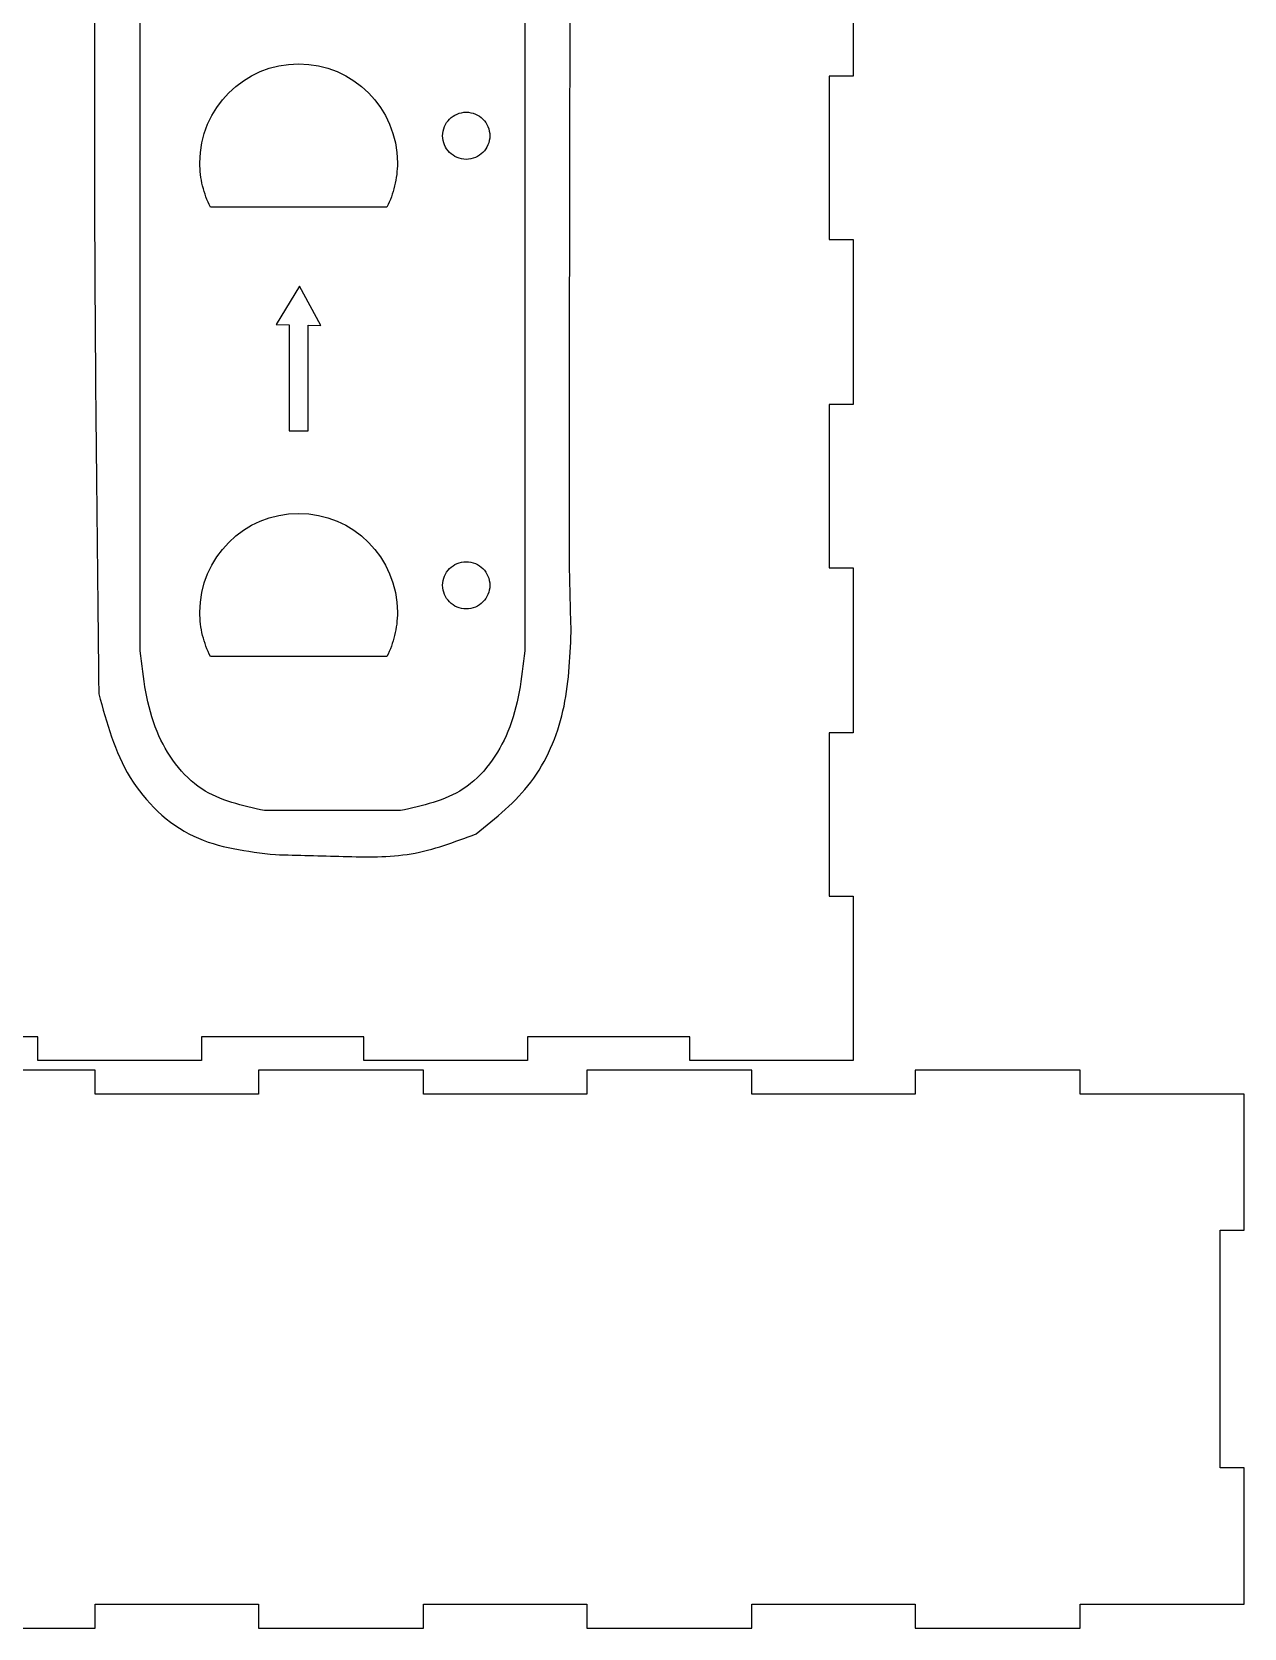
# Model space of a CAD drawing. Extents: x 11 to 585, y 6 to 386.
# Drawn here: x 433.8 to 585.4, y 6.2 to 205.8 of the extents above; entities that cross this region are included whole.
import ezdxf

# ---------------------------------------------------------------- set-up
doc = ezdxf.new("R2010")
doc.units = 0
doc.layers.get('0').update_dxf_attribs({"linetype": 'CONTINUOUS'})

msp = doc.modelspace()

# ---------------------------------------------------------------- linework, layer by layer
at = {"color": 7}
for p, q in [((447.319456, 128.431746), (447.319456, 314.734367)), ((495.41557, 314.734367), (495.41557, 128.431746)), ((536.482064, 220.939946), (536.482064, 200.316613)), ((464.639124, 201.592413), (465.865605, 201.779839)), ((465.865605, 201.779839), (467.12855, 201.843698)), ((467.12855, 201.843698), (468.391466, 201.779839)), ((468.391466, 201.779839), (469.617947, 201.592413)), ((459.270947, 199.019435), (460.221979, 199.731411)), ((460.221979, 199.731411), (461.240519, 200.350914)), ((461.240519, 200.350914), (462.320386, 200.87173)), ((462.320386, 200.87173), (463.455314, 201.287635)), ((463.455314, 201.287635), (464.639124, 201.592413)), ((469.617947, 201.592413), (470.801756, 201.287635)), ((470.801756, 201.287635), (471.936685, 200.87173)), ((471.936685, 200.87173), (473.016552, 200.350914)), ((473.016552, 200.350914), (474.035092, 199.731411)), ((474.035092, 199.731411), (474.986124, 199.019435)), ((536.482064, 200.316613), (533.48207, 200.316613)), ((533.48207, 200.316613), (533.48207, 179.873279)), ((457.596296, 197.342962), (458.393659, 198.221215)), ((458.393659, 198.221215), (459.270947, 199.019435)), ((474.986124, 199.019435), (475.86344, 198.221215)), ((475.86344, 198.221215), (476.660774, 197.342962)), ((456.26624, 195.371253), (456.885068, 196.390902)), ((456.885068, 196.390902), (457.596296, 197.342962)), ((476.660774, 197.342962), (477.372003, 196.390902)), ((477.372003, 196.390902), (477.990831, 195.371253)), ((486.941961, 195.568298), (487.213007, 195.667499)), ((487.213007, 195.667499), (487.495709, 195.740188)), ((487.495709, 195.740188), (487.788627, 195.784892)), ((487.788627, 195.784892), (488.090238, 195.800132)), ((488.090238, 195.800132), (488.391877, 195.784892)), ((488.391877, 195.784892), (488.684768, 195.740188)), ((488.684768, 195.740188), (488.967498, 195.667499)), ((488.967498, 195.667499), (489.238516, 195.568298)), ((455.330532, 193.154067), (455.745991, 194.290234)), ((455.745991, 194.290234), (456.26624, 195.371253)), ((477.990831, 195.371253), (478.51108, 194.290234)), ((478.51108, 194.290234), (478.926539, 193.154067)), ((485.20017, 193.444652), (485.27287, 193.727362)), ((485.27287, 193.727362), (485.372071, 193.998397)), ((485.372071, 193.998397), (485.496306, 194.256269)), ((485.496306, 194.256269), (485.644049, 194.499497)), ((485.644049, 194.499497), (485.81389, 194.726595)), ((485.81389, 194.726595), (486.004277, 194.936086)), ((486.004277, 194.936086), (486.213771, 195.126487)), ((486.213771, 195.126487), (486.440875, 195.296309)), ((486.440875, 195.296309), (486.684094, 195.444075)), ((486.684094, 195.444075), (486.941961, 195.568298)), ((489.238516, 195.568298), (489.49641, 195.444075)), ((489.49641, 195.444075), (489.73963, 195.296309)), ((489.73963, 195.296309), (489.966734, 195.126487)), ((489.966734, 195.126487), (490.176227, 194.936086)), ((490.176227, 194.936086), (490.366614, 194.726595)), ((490.366614, 194.726595), (490.536428, 194.499497)), ((490.536428, 194.499497), (490.684199, 194.256269)), ((490.684199, 194.256269), (490.808433, 193.998397)), ((490.808433, 193.998397), (490.907606, 193.727362)), ((490.907606, 193.727362), (490.980307, 193.444652)), ((454.838872, 190.741169), (455.026099, 191.968974)), ((455.026099, 191.968974), (455.330532, 193.154067)), ((478.926539, 193.154067), (479.230972, 191.968974)), ((479.230972, 191.968974), (479.418198, 190.741169)), ((485.140226, 192.850122), (485.155466, 193.151744)), ((485.155466, 192.548503), (485.140226, 192.850122)), ((485.155466, 193.151744), (485.20017, 193.444652)), ((485.20017, 192.255596), (485.155466, 192.548503)), ((485.27287, 191.972885), (485.20017, 192.255596)), ((485.372071, 191.70185), (485.27287, 191.972885)), ((485.496306, 191.443978), (485.372071, 191.70185)), ((490.808433, 191.70185), (490.684199, 191.443978)), ((490.907606, 191.972885), (490.808433, 191.70185)), ((490.980307, 192.255596), (490.907606, 191.972885)), ((490.980307, 193.444652), (491.025011, 193.151744)), ((491.025011, 192.548503), (490.980307, 192.255596)), ((491.025011, 193.151744), (491.040251, 192.850122)), ((491.040251, 192.850122), (491.025011, 192.548503)), ((454.77509, 189.476875), (454.838872, 190.741169)), ((479.418198, 190.741169), (479.482009, 189.476875)), ((485.644049, 191.200751), (485.496306, 191.443978)), ((485.81389, 190.973649), (485.644049, 191.200751)), ((486.004277, 190.764158), (485.81389, 190.973649)), ((486.213771, 190.57376), (486.004277, 190.764158)), ((486.440875, 190.403936), (486.213771, 190.57376)), ((486.684094, 190.256173), (486.440875, 190.403936)), ((486.941961, 190.13195), (486.684094, 190.256173)), ((487.213007, 190.032749), (486.941961, 190.13195)), ((487.495709, 189.960057), (487.213007, 190.032749)), ((487.788627, 189.915353), (487.495709, 189.960057)), ((488.090238, 189.900141), (487.788627, 189.915353)), ((488.391877, 189.915353), (488.090238, 189.900141)), ((488.684768, 189.960057), (488.391877, 189.915353)), ((488.967498, 190.032749), (488.684768, 189.960057)), ((489.238516, 190.13195), (488.967498, 190.032749)), ((489.49641, 190.256173), (489.238516, 190.13195)), ((489.73963, 190.403936), (489.49641, 190.256173)), ((489.966734, 190.57376), (489.73963, 190.403936)), ((490.176227, 190.764158), (489.966734, 190.57376)), ((490.366614, 190.973649), (490.176227, 190.764158)), ((490.536428, 191.200751), (490.366614, 190.973649)), ((490.684199, 191.443978), (490.536428, 191.200751)), ((454.774667, 189.476872), (454.77509, 189.476875)), ((454.780311, 189.103379), (454.774667, 189.476872)), ((454.797245, 188.732771), (454.780311, 189.103379)), ((454.825185, 188.365185), (454.797245, 188.732771)), ((454.863764, 188.000754), (454.825185, 188.365185)), ((454.912956, 187.639623), (454.863764, 188.000754)), ((479.394718, 188.000969), (479.346316, 187.639823)), ((479.43262, 188.365388), (479.394718, 188.000969)), ((479.459996, 188.73294), (479.43262, 188.365388)), ((479.476364, 189.103484), (479.459996, 188.73294)), ((479.482009, 189.476875), (479.476364, 189.103484)), ((454.972561, 187.28192), (454.912956, 187.639623)), ((455.042411, 186.92779), (454.972561, 187.28192)), ((455.122308, 186.577369), (455.042411, 186.92779)), ((455.212055, 186.230792), (455.122308, 186.577369)), ((455.31151, 185.8882), (455.212055, 186.230792)), ((455.42042, 185.549725), (455.31151, 185.8882)), ((478.952673, 185.888185), (478.844695, 185.549671)), ((479.051112, 186.230826), (478.952673, 185.888185)), ((479.139871, 186.577454), (479.051112, 186.230826)), ((479.218752, 186.92792), (479.139871, 186.577454)), ((479.287614, 187.282095), (479.218752, 186.92792)), ((479.346316, 187.639823), (479.287614, 187.282095)), ((455.538642, 185.215509), (455.42042, 185.549725)), ((455.666009, 184.88569), (455.538642, 185.215509)), ((455.802294, 184.5604), (455.666009, 184.88569)), ((455.947328, 184.239782), (455.802294, 184.5604)), ((456.100914, 183.923972), (455.947328, 184.239782)), ((457.480049, 183.923972), (456.100914, 183.923972)), ((458.859184, 183.923972), (457.480049, 183.923972)), ((460.238292, 183.923972), (458.859184, 183.923972)), ((461.617427, 183.923972), (460.238292, 183.923972)), ((462.996562, 183.923972), (461.617427, 183.923972)), ((464.375698, 183.923972), (462.996562, 183.923972)), ((465.754805, 183.923972), (464.375698, 183.923972)), ((467.13394, 183.923972), (465.754805, 183.923972)), ((468.513075, 183.923972), (467.13394, 183.923972)), ((469.892211, 183.923972), (468.513075, 183.923972)), ((471.271318, 183.923972), (469.892211, 183.923972)), ((472.650453, 183.923972), (471.271318, 183.923972)), ((474.029588, 183.923972), (472.650453, 183.923972)), ((475.408724, 183.923972), (474.029588, 183.923972)), ((476.787831, 183.923972), (475.408724, 183.923972)), ((478.166966, 183.923972), (476.787831, 183.923972)), ((478.320354, 184.23972), (478.166966, 183.923972)), ((478.464993, 184.560307), (478.320354, 184.23972)), ((478.600685, 184.885585), (478.464993, 184.560307)), ((478.72729, 185.215424), (478.600685, 184.885585)), ((478.844695, 185.549671), (478.72729, 185.215424)), ((533.48207, 179.873279), (536.482064, 179.873279)), ((536.482064, 179.873279), (536.482064, 159.249947)), ((536.482064, 159.249947), (533.48207, 159.249947)), ((533.48207, 159.249947), (533.48207, 138.806616)), ((460.221979, 143.50375), (461.240519, 144.123253)), ((461.240519, 144.123253), (462.320386, 144.644069)), ((462.320386, 144.644069), (463.455314, 145.059974)), ((463.455314, 145.059974), (464.639124, 145.364752)), ((464.639124, 145.364752), (465.865605, 145.552178)), ((465.865605, 145.552178), (467.12855, 145.616037)), ((467.12855, 145.616037), (468.391466, 145.552178)), ((468.391466, 145.552178), (469.617947, 145.364752)), ((469.617947, 145.364752), (470.801756, 145.059974)), ((470.801756, 145.059974), (471.936685, 144.644069)), ((471.936685, 144.644069), (473.016552, 144.123253)), ((473.016552, 144.123253), (474.035092, 143.50375)), ((457.596296, 141.115301), (458.393659, 141.993554)), ((458.393659, 141.993554), (459.270947, 142.791774)), ((459.270947, 142.791774), (460.221979, 143.50375)), ((474.035092, 143.50375), (474.986124, 142.791774)), ((474.986124, 142.791774), (475.86344, 141.993554)), ((475.86344, 141.993554), (476.660774, 141.115301)), ((456.26624, 139.143589), (456.885068, 140.163238)), ((456.885068, 140.163238), (457.596296, 141.115301)), ((476.660774, 141.115301), (477.372003, 140.163238)), ((477.372003, 140.163238), (477.990831, 139.143589)), ((455.330532, 136.9264), (455.745991, 138.062568)), ((455.745991, 138.062568), (456.26624, 139.143589)), ((477.990831, 139.143589), (478.51108, 138.062568)), ((478.51108, 138.062568), (478.926539, 136.9264)), ((485.27287, 137.499692), (485.372071, 137.770727)), ((485.372071, 137.770727), (485.496306, 138.028599)), ((485.496306, 138.028599), (485.644049, 138.271827)), ((485.644049, 138.271827), (485.81389, 138.498926)), ((485.81389, 138.498926), (486.004277, 138.708416)), ((486.004277, 138.708416), (486.213771, 138.898818)), ((486.213771, 138.898818), (486.440875, 139.068639)), ((486.440875, 139.068639), (486.684094, 139.216405)), ((486.684094, 139.216405), (486.941961, 139.340628)), ((486.941961, 139.340628), (487.213007, 139.439829)), ((487.213007, 139.439829), (487.495709, 139.512518)), ((487.495709, 139.512518), (487.788627, 139.557222)), ((487.788627, 139.557222), (488.090238, 139.572434)), ((488.090238, 139.572434), (488.391877, 139.557222)), ((488.391877, 139.557222), (488.684768, 139.512518)), ((488.684768, 139.512518), (488.967498, 139.439829)), ((488.967498, 139.439829), (489.238516, 139.340628)), ((489.238516, 139.340628), (489.49641, 139.216405)), ((489.49641, 139.216405), (489.73963, 139.068639)), ((489.73963, 139.068639), (489.966734, 138.898818)), ((489.966734, 138.898818), (490.176227, 138.708416)), ((490.176227, 138.708416), (490.366614, 138.498926)), ((490.366614, 138.498926), (490.536428, 138.271827)), ((490.536428, 138.271827), (490.684199, 138.028599)), ((490.684199, 138.028599), (490.808433, 137.770727)), ((490.808433, 137.770727), (490.907606, 137.499692)), ((533.48207, 138.806616), (536.482064, 138.806616)), ((536.482064, 138.806616), (536.482064, 118.183283)), ((455.026099, 135.741301), (455.330532, 136.9264)), ((478.926539, 136.9264), (479.230972, 135.741301)), ((485.140226, 136.622453), (485.155466, 136.924075)), ((485.155466, 136.320833), (485.140226, 136.622453)), ((485.155466, 136.924075), (485.20017, 137.216982)), ((485.20017, 136.027926), (485.155466, 136.320833)), ((485.20017, 137.216982), (485.27287, 137.499692)), ((485.27287, 135.745216), (485.20017, 136.027926)), ((490.907606, 137.499692), (490.980307, 137.216982)), ((490.980307, 136.027926), (490.907606, 135.745216)), ((490.980307, 137.216982), (491.025011, 136.924075)), ((491.025011, 136.320833), (490.980307, 136.027926)), ((491.025011, 136.924075), (491.040251, 136.622453)), ((491.040251, 136.622453), (491.025011, 136.320833)), ((454.77509, 133.2492), (454.838872, 134.513496)), ((454.838872, 134.513496), (455.026099, 135.741301)), ((479.230972, 135.741301), (479.418198, 134.513496)), ((479.418198, 134.513496), (479.482009, 133.2492)), ((485.372071, 135.474181), (485.27287, 135.745216)), ((485.496306, 135.216309), (485.372071, 135.474181)), ((485.644049, 134.973081), (485.496306, 135.216309)), ((485.81389, 134.74598), (485.644049, 134.973081)), ((486.004277, 134.536489), (485.81389, 134.74598)), ((486.213771, 134.346091), (486.004277, 134.536489)), ((486.440875, 134.176266), (486.213771, 134.346091)), ((486.684094, 134.028503), (486.440875, 134.176266)), ((486.941961, 133.90428), (486.684094, 134.028503)), ((487.213007, 133.805079), (486.941961, 133.90428)), ((487.495709, 133.732387), (487.213007, 133.805079)), ((488.967498, 133.805079), (488.684768, 133.732387)), ((489.238516, 133.90428), (488.967498, 133.805079)), ((489.49641, 134.028503), (489.238516, 133.90428)), ((489.73963, 134.176266), (489.49641, 134.028503)), ((489.966734, 134.346091), (489.73963, 134.176266)), ((490.176227, 134.536489), (489.966734, 134.346091)), ((490.366614, 134.74598), (490.176227, 134.536489)), ((490.536428, 134.973081), (490.366614, 134.74598)), ((490.684199, 135.216309), (490.536428, 134.973081)), ((490.808433, 135.474181), (490.684199, 135.216309)), ((490.907606, 135.745216), (490.808433, 135.474181)), ((454.780311, 132.875707), (454.774667, 133.2492)), ((454.774667, 133.2492), (454.77509, 133.2492)), ((454.797245, 132.505099), (454.780311, 132.875707)), ((454.825185, 132.137513), (454.797245, 132.505099)), ((454.863764, 131.773085), (454.825185, 132.137513)), ((454.912956, 131.41195), (454.863764, 131.773085)), ((479.394718, 131.773299), (479.346316, 131.412153)), ((479.43262, 132.137719), (479.394718, 131.773299)), ((479.459996, 132.505268), (479.43262, 132.137719)), ((479.476364, 132.875812), (479.459996, 132.505268)), ((479.482009, 133.2492), (479.476364, 132.875812)), ((487.788627, 133.687683), (487.495709, 133.732387)), ((488.090238, 133.672471), (487.788627, 133.687683)), ((488.391877, 133.687683), (488.090238, 133.672471)), ((488.684768, 133.732387), (488.391877, 133.687683)), ((454.972561, 131.054251), (454.912956, 131.41195)), ((455.042411, 130.700124), (454.972561, 131.054251)), ((455.122308, 130.349703), (455.042411, 130.700124)), ((455.212055, 130.003125), (455.122308, 130.349703)), ((455.31151, 129.660533), (455.212055, 130.003125)), ((479.051112, 130.003159), (478.952673, 129.660519)), ((479.139871, 130.349787), (479.051112, 130.003159)), ((479.218752, 130.700256), (479.139871, 130.349787)), ((479.287614, 131.054426), (479.218752, 130.700256)), ((479.346316, 131.412153), (479.287614, 131.054426)), ((447.319456, 128.431746), (447.319456, 128.431746)), ((455.42042, 129.322061), (455.31151, 129.660533)), ((455.538642, 128.987845), (455.42042, 129.322061)), ((455.666009, 128.658026), (455.538642, 128.987845)), ((455.802294, 128.332739), (455.666009, 128.658026)), ((455.947328, 128.012121), (455.802294, 128.332739)), ((456.100914, 127.696308), (455.947328, 128.012121)), ((478.320354, 128.012056), (478.166966, 127.696308)), ((478.464993, 128.332643), (478.320354, 128.012056)), ((478.600685, 128.657924), (478.464993, 128.332643)), ((478.72729, 128.987757), (478.600685, 128.657924)), ((478.844695, 129.322004), (478.72729, 128.987757)), ((478.952673, 129.660519), (478.844695, 129.322004)), ((457.480049, 127.696308), (456.100914, 127.696308)), ((458.859184, 127.696308), (457.480049, 127.696308)), ((460.238292, 127.696308), (458.859184, 127.696308)), ((461.617427, 127.696308), (460.238292, 127.696308)), ((462.996562, 127.696308), (461.617427, 127.696308)), ((464.375698, 127.696308), (462.996562, 127.696308)), ((465.754805, 127.696308), (464.375698, 127.696308)), ((467.13394, 127.696308), (465.754805, 127.696308)), ((468.513075, 127.696308), (467.13394, 127.696308)), ((469.892211, 127.696308), (468.513075, 127.696308)), ((471.271318, 127.696308), (469.892211, 127.696308)), ((472.650453, 127.696308), (471.271318, 127.696308)), ((474.029588, 127.696308), (472.650453, 127.696308)), ((475.408724, 127.696308), (474.029588, 127.696308)), ((476.787831, 127.696308), (475.408724, 127.696308)), ((478.166966, 127.696308), (476.787831, 127.696308)), ((536.482064, 118.183283), (533.48207, 118.183283)), ((533.48207, 118.183283), (533.48207, 97.739972)), ((479.854458, 108.431735), (462.880541, 108.431735)), ((533.48207, 97.739972), (536.482064, 97.739972)), ((536.482064, 97.739972), (536.482064, 77.161597)), ((434.51399, 80.161591), (414.21939, 80.161591)), ((434.51399, 77.161597), (434.51399, 80.161591)), ((475.28322, 80.161591), (454.98862, 80.161591)), ((454.98862, 80.161591), (454.98862, 77.161597)), ((475.28322, 77.161597), (475.28322, 80.161591)), ((516.052449, 80.161591), (495.757849, 80.161591)), ((495.757849, 80.161591), (495.757849, 77.161597)), ((516.052449, 77.161597), (516.052449, 80.161591)), ((441.676508, 75.991984), (421.056647, 75.991984)), ((454.98862, 77.161597), (434.51399, 77.161597)), ((441.676508, 72.984567), (441.676508, 75.991984)), ((482.748646, 75.991984), (462.11998, 75.991984)), ((462.11998, 75.991984), (462.11998, 72.984567)), ((495.757849, 77.161597), (475.28322, 77.161597)), ((482.748646, 72.984567), (482.748646, 75.991984)), ((523.81198, 75.991984), (503.192119, 75.991984)), ((503.192119, 75.991984), (503.192119, 72.984567)), ((536.482064, 77.161597), (516.052449, 77.161597)), ((523.81198, 72.984567), (523.81198, 75.991984)), ((564.884175, 75.991984), (544.255452, 75.991984)), ((544.255452, 75.991984), (544.255452, 72.984567)), ((564.884175, 72.984567), (564.884175, 75.991984)), ((462.11998, 72.984567), (441.676508, 72.984567)), ((503.192119, 72.984567), (482.748646, 72.984567)), ((544.255452, 72.984567), (523.81198, 72.984567)), ((585.37173, 72.984567), (564.884175, 72.984567)), ((585.37173, 55.945401), (585.37173, 72.984567)), ((585.37173, 72.984567), (585.37173, 72.984567)), ((582.373119, 47.037762), (582.373119, 55.945401)), ((582.373119, 55.945401), (585.37173, 55.945401)), ((582.373119, 46.04115), (582.373119, 47.037762)), ((582.373119, 35.140317), (582.373119, 46.04115)), ((582.373119, 26.232706), (582.373119, 35.140317)), ((585.37173, 26.232706), (582.373119, 26.232706)), ((585.37173, 9.19354), (585.37173, 26.232706)), ((441.676508, 6.186095), (441.676508, 9.19354)), ((441.676508, 9.19354), (462.11998, 9.19354)), ((462.11998, 9.19354), (462.11998, 6.186095)), ((482.748646, 6.186095), (482.748646, 9.19354)), ((482.748646, 9.19354), (503.192119, 9.19354)), ((503.192119, 9.19354), (503.192119, 6.186095)), ((523.81198, 6.186095), (523.81198, 9.19354)), ((523.81198, 9.19354), (544.255452, 9.19354)), ((544.255452, 9.19354), (544.255452, 6.186095)), ((564.884175, 6.186095), (564.884175, 9.19354)), ((564.884175, 9.19354), (585.37173, 9.19354)), ((421.056647, 6.186095), (441.676508, 6.186095)), ((462.11998, 6.186095), (482.748646, 6.186095)), ((503.192119, 6.186095), (523.81198, 6.186095)), ((544.255452, 6.186095), (564.884175, 6.186095))]:
    msp.add_line(p, q, dxfattribs=at)
at = {"color": 1}
for p, q in [((467.251824, 174.025352), (464.332574, 169.254033)), ((469.924102, 169.112922), (467.251824, 174.025352)), ((467.251824, 174.025352), (467.251824, 174.025352)), ((464.332574, 169.254033), (465.928879, 169.209936)), ((465.928879, 169.209936), (465.928879, 155.927852)), ((468.327768, 155.927852), (468.327768, 169.157019)), ((468.327768, 169.157019), (469.924102, 169.112922)), ((465.928879, 155.927852), (468.327768, 155.927852))]:
    msp.add_line(p, q, dxfattribs=at)
at = {"color": 7}
for points, knots in [([(501.002074, 159.219743), (501.029894, 177.201967), (501.085535, 213.166705), (501.275799, 267.113765), (500.727885, 303.073779), (500.453942, 321.052823)], [0, 0, 0, 0, 53.947056, 107.894982, 161.83713, 161.83713, 161.83713, 161.83713]), ([(441.481295, 313.560021), (441.591056, 292.39331), (441.810581, 250.059426), (441.408002, 186.558414), (441.896571, 144.227045), (442.140848, 123.062053)], [0, 0, 0, 0, 63.500696, 127.002775, 190.500699, 190.500699, 190.500699, 190.500699]), ([(501.214334, 130.74163), (501.124083, 133.904355), (500.943548, 140.230942), (501.036751, 149.725195), (501.013633, 156.054863), (501.002074, 159.219743)], [0, 0, 0, 0, 9.491119, 18.985651, 28.480455, 28.480455, 28.480455, 28.480455]), ([(489.313926, 105.532156), (491.798066, 107.523251), (496.851729, 111.573876), (500.796878, 120.880262), (501.074581, 127.440317), (501.214334, 130.74163)], [0, 0, 0, 0, 9.43612, 19.196563, 29.084517, 29.084517, 29.084517, 29.084517]), ([(462.880541, 108.431735), (460.092381, 109.044186), (454.262324, 110.324824), (448.446422, 118.535591), (447.710875, 124.99461), (447.319456, 128.431746)], [0, 0, 0, 0, 8.323821, 17.405152, 27.734396, 27.734396, 27.734396, 27.734396]), ([(495.41557, 128.431746), (495.02415, 124.994609), (494.288598, 118.535587), (488.47268, 110.324825), (482.642619, 109.044186), (479.854458, 108.431735)], [0, 0, 0, 0, 10.329245, 19.410585, 27.734413, 27.734413, 27.734413, 27.734413]), ([(442.140848, 123.062053), (443.121964, 119.430106), (445.053225, 112.280865), (453.481016, 104.164883), (460.680722, 103.339753), (464.220729, 102.934046)], [0, 0, 0, 0, 11.179256, 22.005606, 32.477879, 32.477879, 32.477879, 32.477879]), ([(464.220729, 102.934046), (467.042247, 102.856812), (472.689027, 102.702241), (481.296717, 102.498896), (486.643521, 104.521825), (489.313926, 105.532156)], [0, 0, 0, 0, 8.491232, 16.99373, 25.477178, 25.477178, 25.477178, 25.477178])]:
    msp.add_open_spline(points, degree=3, knots=knots, dxfattribs=at)

doc.saveas('drawing.dxf')
